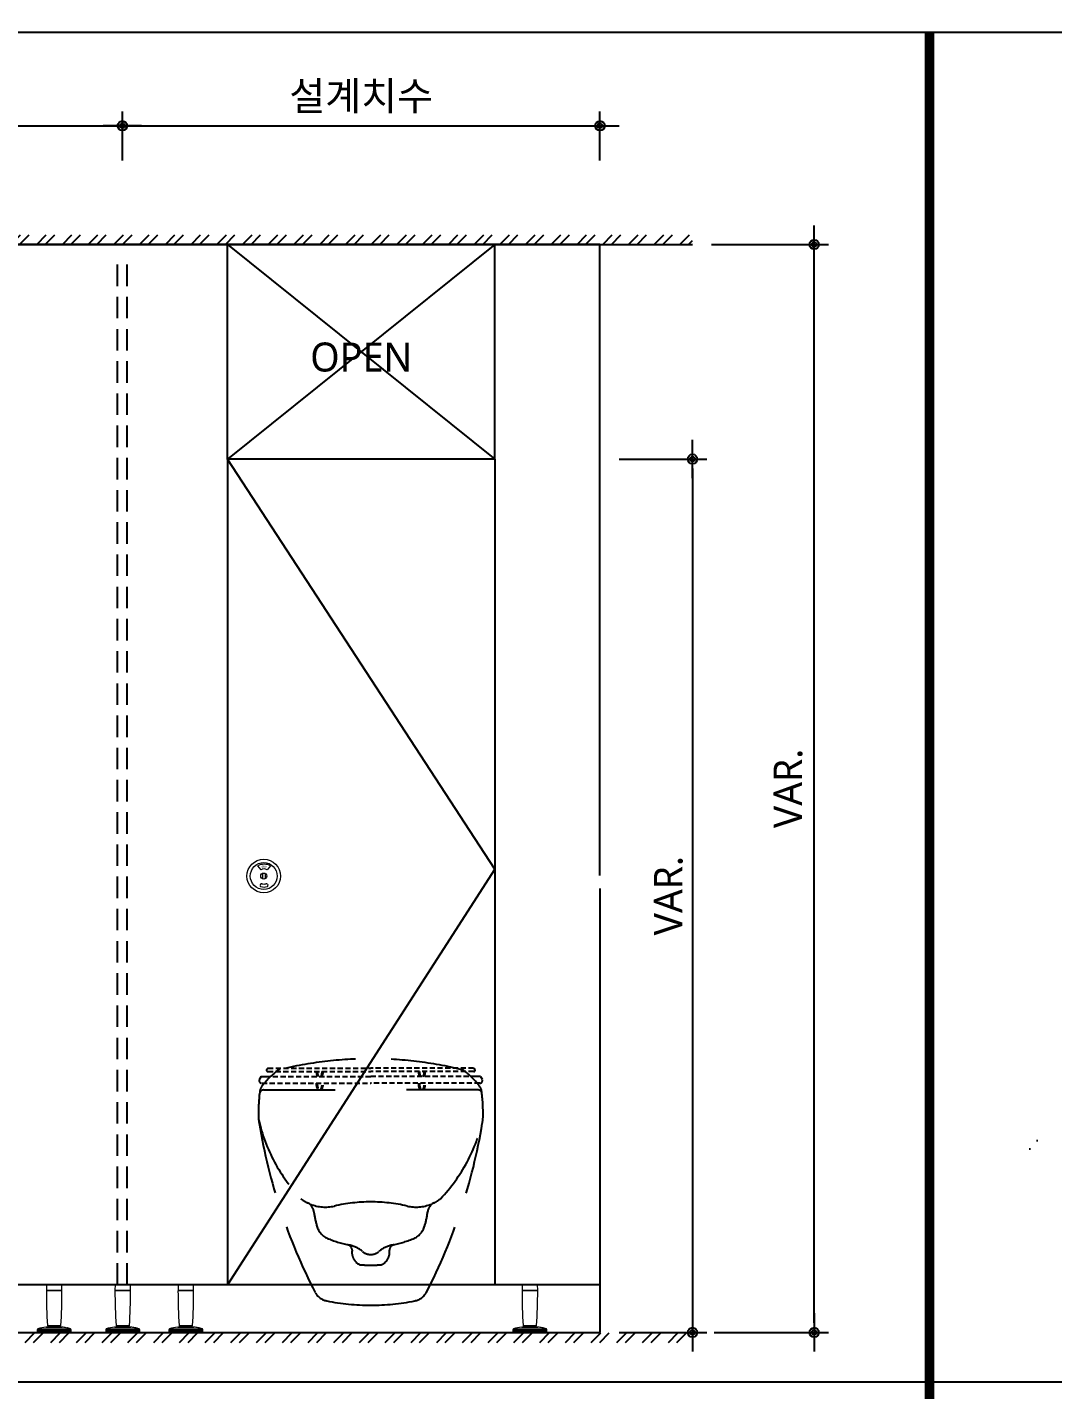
# Model space of a CAD drawing. Extents: x -256 to 8104, y -176 to 5714.
# Drawn here: x 3621 to 4694, y 4116 to 5543 of the extents above; entities that cross this region are included whole.
import ezdxf
from ezdxf.enums import TextEntityAlignment as Align

# ---------------------------------------------------------------- set-up
doc = ezdxf.new("R2010")
doc.units = 0
doc.header["$LTSCALE"] = 30
doc.linetypes.add('HIDDEN', pattern=[0.375, 0.25, -0.125])
doc.layers.get('0').update_dxf_attribs({"linetype": 'CONTINUOUS'})
doc.layers.get('DEFPOINTS').update_dxf_attribs({"linetype": 'CONTINUOUS'})
for name, color, linetype in [('DIM', 7, 'CONTINUOUS'), ('FIN', 5, 'CONTINUOUS'), ('HAT', 8, 'CONTINUOUS'), ('HID', 9, 'HIDDEN'), ('문자', 3, 'CONTINUOUS'), ('부자재', 4, 'CONTINUOUS'), ('잠금쇠(회전형)', 4, 'CONTINUOUS'), ('치수', 1, 'CONTINUOUS'), ('판넬', 2, 'CONTINUOUS'), ('해치', 8, 'CONTINUOUS')]:
    doc.layers.add(name, color=color, linetype=linetype)
doc.styles.add('HDW', font='gulim.ttc')
doc.styles.add('돋움', font='malgun.ttf')
doc.dimstyles.new('10', dxfattribs={"dimscale": 10, "dimtxt": 3, "dimasz": 1, "dimexe": 1.5, "dimexo": 2, "dimgap": 1, "dimtad": 1, "dimdec": 0, "dimlunit": 6, "dimtxsty": '돋움', "dimblk": 'DIMDOT', "dimcen": -1, "dimdle": 1.5, "dimclrt": 3, "dimazin": 3, "dimtfac": 1, "dimtdec": 0, "dimtix": 1, "dimtmove": 2, "dimatfit": 3, "dimldrblk": 'DIMDOT', "dimarcsym": 0})

# ---------------------------------------------------------------- blocks, each defined once
blk = doc.blocks.new('DIMDOT')
at = {"linetype": 'Continuous'}
blk.add_line((-2, 0), (2, 0), dxfattribs=at)
for radius in [0.5, 0.25]:
    blk.add_circle((0, 0), radius, dxfattribs=at)
blk = doc.blocks.new('*D558')
at = {"layer": 'DEFPOINTS', "color": 0}
for p in [(8446.5, 3876.5), (7946.5, 3820.2), (8446.5, 3820.2)]:
    blk.add_point(p, dxfattribs=at)
at = {"layer": 'DIM', "color": 0, "lineweight": -2, "ltscale": 10}
for p, q in [((7946.5, 3840.2), (7946.5, 3891.5)), ((8446.5, 3840.2), (8446.5, 3891.5)), ((7956.5, 3876.5), (8436.5, 3876.5))]:
    blk.add_line(p, q, dxfattribs=at)
at = {"layer": 'DIM', "color": 0, "lineweight": -2, "xscale": 10, "yscale": 10, "zscale": 10, "rotation": 180}
blk.add_blockref('DIMDOT', (7946.5, 3876.5), dxfattribs=at)
at = {"layer": 'DIM', "color": 0, "lineweight": -2, "xscale": 10, "yscale": 10, "zscale": 10}
blk.add_blockref('DIMDOT', (8446.5, 3876.5), dxfattribs=at)
at = {"layer": 'DIM', "color": 3, "insert": (8196.5, 3906.1), "char_height": 30, "attachment_point": 5, "style": '돋움'}
blk.add_mtext('설계치수', dxfattribs=at)
blk = doc.blocks.new('*D559')
at = {"layer": 'DEFPOINTS', "color": 0}
for p in [(8946.5, 3876.5), (8446.5, 3820.2), (8946.5, 3820.2)]:
    blk.add_point(p, dxfattribs=at)
at = {"layer": 'DIM', "color": 0, "lineweight": -2, "ltscale": 10}
for p, q in [((8446.5, 3840.2), (8446.5, 3891.5)), ((8946.5, 3840.2), (8946.5, 3891.5)), ((8456.5, 3876.5), (8936.5, 3876.5))]:
    blk.add_line(p, q, dxfattribs=at)
at = {"layer": 'DIM', "color": 0, "lineweight": -2, "xscale": 10, "yscale": 10, "zscale": 10, "rotation": 180}
blk.add_blockref('DIMDOT', (8446.5, 3876.5), dxfattribs=at)
at = {"layer": 'DIM', "color": 0, "lineweight": -2, "xscale": 10, "yscale": 10, "zscale": 10}
blk.add_blockref('DIMDOT', (8946.5, 3876.5), dxfattribs=at)
at = {"layer": 'DIM', "color": 3, "insert": (8696.5, 3906.1), "char_height": 30, "attachment_point": 5, "style": '돋움'}
blk.add_mtext('설계치수', dxfattribs=at)
blk = doc.blocks.new('*D560')
at = {"layer": 'DEFPOINTS', "color": 0}
for p in [(8946.5, 3527.3), (8946.5, 2612.3), (9043.4, 2612.3)]:
    blk.add_point(p, dxfattribs=at)
at = {"layer": 'DIM', "color": 0, "lineweight": -2, "ltscale": 10}
for p, q in [((8966.5, 3527.3), (9058.4, 3527.3)), ((9043.4, 3517.3), (9043.4, 2622.3)), ((8966.5, 2612.3), (9058.4, 2612.3))]:
    blk.add_line(p, q, dxfattribs=at)
at = {"layer": 'DIM', "color": 0, "lineweight": -2, "xscale": 10, "yscale": 10, "zscale": 10}
for p, rotation in [((9043.4, 3527.3), 90), ((9043.4, 2612.3), 270)]:
    blk.add_blockref('DIMDOT', p, dxfattribs=dict(at, rotation=rotation))
at = {"layer": 'DIM', "color": 3, "insert": (9018.2, 3069.8), "char_height": 30, "attachment_point": 5, "rotation": 90, "style": '돋움'}
blk.add_mtext('VAR.', dxfattribs=at)
blk = doc.blocks.new('A$C460A2A32')
at = {"color": 0}
for p, q in [((2.8, 20), (0.5, 16)), ((2.8, 20), (8.6, 20)), ((8.6, 20), (162.3, 20)), ((12.8, 32), (11.2, 30.4)), ((12.6, 27), (162.3, 27)), ((12.8, 32), (162.3, 32)), ((311.8, 32), (162.3, 32)), ((312, 27), (162.3, 27)), ((316, 20), (162.3, 20)), ((311.8, 32), (313.4, 30.4)), ((321.8, 20), (316, 20)), ((321.8, 20), (324.1, 16)), ((3.9, 10), (162.3, 10)), ((320.7, 10), (162.3, 10))]:
    blk.add_line(p, q, dxfattribs=at)
for centre, radius, start, end in [((12.6, 29), 2, 135, 270), ((108.9, 28.2), 26, 182.6717, 198.4118), ((107.4, 28.2), 23, 183.0205, 200.9186), ((68.6, 28.2), 23, 339.0814, 356.9795), ((67.1, 28.2), 26, 341.5882, 357.3283), ((257.5, 28.2), 26, 182.6717, 198.4118), ((256, 28.2), 23, 183.0205, 200.9186), ((217.2, 28.2), 23, 339.0814, 356.9795), ((215.7, 28.2), 26, 341.5882, 357.3283), ((312, 29), 2, 270, 45), ((3.9, 14), 4, 150.0107, 270), ((108.9, 10), 26, 180, 202.6199), ((107.4, 10), 23, 180, 205.7715), ((68.6, 10), 23, 334.2285, 0), ((67.1, 10), 26, 337.3801, 0), ((257.5, 10), 26, 180, 202.6199), ((256, 10), 23, 180, 205.7715), ((217.2, 10), 23, 334.2285, 0), ((215.7, 10), 26, 337.3801, 0), ((320.7, 14), 4, 270, 29.9893)]:
    blk.add_arc(centre, radius, start, end, dxfattribs=at)
blk = doc.blocks.new('*D577')
at = {"layer": 'DEFPOINTS', "color": 0}
for p in [(9043.4, 3752.1), (9170.8, 3752.1), (9045.9, 2612.3)]:
    blk.add_point(p, dxfattribs=at)
at = {"layer": 'DIM', "color": 0, "lineweight": -2, "ltscale": 10}
for p, q in [((9063.4, 3752.1), (9185.8, 3752.1)), ((9170.8, 2622.3), (9170.8, 3742.1)), ((9065.9, 2612.3), (9185.8, 2612.3))]:
    blk.add_line(p, q, dxfattribs=at)
at = {"layer": 'DIM', "color": 0, "lineweight": -2, "xscale": 10, "yscale": 10, "zscale": 10}
for p, rotation in [((9170.8, 3752.1), 90), ((9170.8, 2612.3), 270)]:
    blk.add_blockref('DIMDOT', p, dxfattribs=dict(at, rotation=rotation))
at = {"layer": 'DIM', "color": 3, "insert": (9143.5, 3182.2), "char_height": 30, "attachment_point": 5, "rotation": 90, "style": '돋움'}
blk.add_mtext('VAR.', dxfattribs=at)
blk = doc.blocks.new('EDGE_21', base_point=(4726.3, -1563.7))
at = {"layer": 'HAT'}
h = blk.add_hatch(dxfattribs=at)
h.set_pattern_fill('ANSI32', color=256, scale=2, style=0)
h.set_pattern_definition([(45, (-3889.562, -1880.92), (-13.470384, 13.470384), []), (45, (-3880.581, -1880.92), (-13.470384, 13.470384), [])])
h.paths.add_polyline_path([(7349.8, 3762.1), (9043.4, 3762.1), (9043.4, 3752.1), (7349.8, 3752.1)])
h = blk.add_hatch(dxfattribs=at)
h.set_pattern_fill('ANSI32', color=256, scale=2, style=0)
h.set_pattern_definition([(45, (-3889.562, -1698.94), (-13.470384, 13.470384), []), (45, (-3880.581, -1698.94), (-13.470384, 13.470384), [])])
h.paths.add_polyline_path([(7349.8, 2601.8), (9043.4, 2601.8), (9043.4, 2611.8), (7349.8, 2611.8)])
at = {"layer": '해치'}
h = blk.add_hatch(dxfattribs=at)
h.set_pattern_fill('AR-CONC', color=256, style=0)
h.set_pattern_definition([(50, (7965.83, 1337.06), (182.185, -15.939), [19.05, -209.55]), (355, (7965.83, 1337.06), (-35.243, 191.057), [15.24, -167.64]), (100.451, (7981.02, 1335.73), (146.943, 175.117), [16.19, -178.09]), (46.184, (7965.83, 1387.86), (271.079, -42.042), [28.575, -314.325]), (96.636, (7988.42, 1384.36), (237.404, 247.426), [24.285, -267.135]), (351.184, (7965.83, 1387.86), (237.405, 247.425), [22.86, -251.46]), (21, (7991.23, 1375.16), (151.615, -102.2655), [19.05, -209.55]), (326, (7991.23, 1375.16), (61.802, 184.188), [15.24, -167.64]), (71.4514, (8003.87, 1366.64), (213.416, 81.923), [16.19, -178.09]), (37.5, (7965.835, 1337.06), (3.0886, 84.555), [0, -165.608, 0, -170.18, 0, -168.275]), (7.5, (7965.835, 1337.06), (66.8197, 100.1806), [0, -97.028, 0, -161.798, 0, -64.135]), (327.5, (7909.19, 1337.06), (135.5906, -5.7287), [0, -63.5, 0, -198.12, 0, -262.89]), (317.5, (7883.79, 1337.06), (148.129, 25.4265), [0, -82.55, 0, -131.572, 0, -186.69])])
h.paths.add_polyline_path([(10445.4, 2770.8), (10445.4, 2873.8), (9395.2, 2873.8), (9395.2, 2770.8)])
at = {"color": 2}
blk.add_line((7349.8, 3752.1), (9043.4, 3752.1), dxfattribs=at)
for p, q in [((8946.5, 3090.9), (8946.5, 3752.1)), ((8946.5, 3077.2), (8946.5, 2612.3)), ((7446.5, 2612.3), (8946.5, 2612.3))]:
    blk.add_line(p, q)
at = {"color": 8}
blk.add_line((7245.1, 2560.5), (10592.9, 2560.5), dxfattribs=at)
at = {"color": 2}
for points in [[(4725.6, 3974.7), (11977.9, 3974.7), (11977.9, -1563.6), (4725.6, -1563.6)], [(4725.6, 3974.7), (11977.9, 3974.7), (11977.9, -1563.6), (4725.6, -1563.6)], [(4725.6, 3974.7), (12707.5, 3974.7), (12707.5, -1563.6), (4725.6, -1563.6)]]:
    blk.add_lwpolyline(points, close=True, dxfattribs=at)
at = {"color": 8, "const_width": 10}
blk.add_lwpolyline([(9291.5, 1205.6), (9291.5, 3974.7)], dxfattribs=at)
at = {"layer": 'FIN', "linetype": 'Continuous', "lineweight": 15}
for p, q in [((8366.9, 2656.4), (8383.2, 2656.4)), ((8383.2, 2655.9), (8366.9, 2655.9)), ((8438.7, 2656.4), (8455, 2656.4)), ((8455, 2655.9), (8438.7, 2655.9)), ((8504.8, 2656.4), (8521.1, 2656.4)), ((8521.1, 2655.9), (8504.8, 2655.9)), ((8881.3, 2655.9), (8864.9, 2655.9)), ((8865, 2656.4), (8881.3, 2656.4)), ((8392.9, 2615), (8357.2, 2615)), ((8392.9, 2613.7), (8357.2, 2613.7)), ((8357.2, 2613.7), (8392.9, 2613.7)), ((8357.8, 2616.2), (8392.3, 2616.2)), ((8358.7, 2612.2), (8358.7, 2612.3)), ((8358.7, 2612.2), (8358.7, 2612.3)), ((8359.9, 2612.2), (8359.9, 2612.3)), ((8359.9, 2612.2), (8359.9, 2612.3)), ((8383.6, 2617.7), (8366.5, 2617.7)), ((8366.7, 2617.7), (8383.4, 2617.7)), ((8368, 2619.4), (8382.1, 2619.4)), ((8377.1, 2612.2), (8377.1, 2612.3)), ((8377.7, 2612.2), (8377.7, 2612.3)), ((8378.5, 2612.2), (8378.5, 2612.3)), ((8378.5, 2612.2), (8378.5, 2612.3)), ((8378.5, 2612.2), (8378.5, 2612.3)), ((8378.6, 2612.2), (8378.6, 2612.3)), ((8378.8, 2612.2), (8378.8, 2612.3)), ((8378.9, 2612.2), (8378.9, 2612.3)), ((8379, 2612.2), (8379, 2612.3)), ((8379, 2612.2), (8379, 2612.3)), ((8379.1, 2612.2), (8379.1, 2612.3)), ((8379.2, 2612.2), (8379.2, 2612.3)), ((8379.5, 2612.2), (8379.5, 2612.3)), ((8379.5, 2612.2), (8379.5, 2612.3)), ((8379.6, 2612.2), (8379.6, 2612.3)), ((8379.6, 2612.2), (8379.6, 2612.3)), ((8379.7, 2612.2), (8379.7, 2612.3)), ((8389.9, 2612.2), (8389.9, 2612.3)), ((8390.1, 2612.2), (8390.1, 2612.3)), ((8390.6, 2612.2), (8390.6, 2612.3)), ((8391, 2612.2), (8391, 2612.3)), ((8391.2, 2612.2), (8391.2, 2612.3)), ((8464.7, 2615), (8429, 2615)), ((8464.7, 2613.7), (8429, 2613.7)), ((8429, 2613.7), (8464.7, 2613.7)), ((8429.6, 2616.2), (8464.1, 2616.2)), ((8430.5, 2612.2), (8430.5, 2612.3)), ((8430.5, 2612.2), (8430.5, 2612.3)), ((8431.7, 2612.2), (8431.7, 2612.3)), ((8431.7, 2612.2), (8431.7, 2612.3)), ((8455.4, 2617.7), (8438.3, 2617.7)), ((8438.5, 2617.7), (8455.2, 2617.7)), ((8439.8, 2619.4), (8453.9, 2619.4)), ((8448.9, 2612.2), (8448.9, 2612.3)), ((8449.5, 2612.2), (8449.5, 2612.3)), ((8450.3, 2612.2), (8450.3, 2612.3)), ((8450.3, 2612.2), (8450.3, 2612.3)), ((8450.3, 2612.2), (8450.3, 2612.3)), ((8450.4, 2612.2), (8450.4, 2612.3)), ((8450.6, 2612.2), (8450.6, 2612.3)), ((8450.7, 2612.2), (8450.7, 2612.3)), ((8450.8, 2612.2), (8450.8, 2612.3)), ((8450.8, 2612.2), (8450.8, 2612.3)), ((8450.9, 2612.2), (8450.9, 2612.3)), ((8451, 2612.2), (8451, 2612.3)), ((8451.3, 2612.2), (8451.3, 2612.3)), ((8451.3, 2612.2), (8451.3, 2612.3)), ((8451.3, 2612.2), (8451.3, 2612.3)), ((8451.4, 2612.2), (8451.4, 2612.3)), ((8451.5, 2612.2), (8451.5, 2612.3)), ((8461.7, 2612.2), (8461.7, 2612.3)), ((8461.9, 2612.2), (8461.9, 2612.3)), ((8462.4, 2612.2), (8462.4, 2612.3)), ((8462.8, 2612.2), (8462.8, 2612.3)), ((8463, 2612.2), (8463, 2612.3)), ((8530.8, 2615), (8495.1, 2615)), ((8530.8, 2613.7), (8495.1, 2613.7)), ((8495.1, 2613.7), (8530.8, 2613.7)), ((8495.7, 2616.2), (8530.2, 2616.2)), ((8496.6, 2612.2), (8496.6, 2612.3)), ((8496.6, 2612.2), (8496.6, 2612.3)), ((8497.8, 2612.2), (8497.8, 2612.3)), ((8497.8, 2612.2), (8497.8, 2612.3)), ((8521.5, 2617.7), (8504.4, 2617.7)), ((8504.6, 2617.7), (8521.2, 2617.7)), ((8505.9, 2619.4), (8520, 2619.4)), ((8515, 2612.2), (8515, 2612.3)), ((8515.6, 2612.2), (8515.6, 2612.3)), ((8516.4, 2612.2), (8516.4, 2612.3)), ((8516.4, 2612.2), (8516.4, 2612.3)), ((8516.4, 2612.2), (8516.4, 2612.3)), ((8516.5, 2612.2), (8516.5, 2612.3)), ((8516.7, 2612.2), (8516.7, 2612.3)), ((8516.8, 2612.2), (8516.8, 2612.3)), ((8516.9, 2612.2), (8516.9, 2612.3)), ((8516.9, 2612.2), (8516.9, 2612.3)), ((8517, 2612.2), (8517, 2612.3)), ((8517.1, 2612.2), (8517.1, 2612.3)), ((8517.4, 2612.2), (8517.4, 2612.3)), ((8517.4, 2612.2), (8517.4, 2612.3)), ((8517.4, 2612.2), (8517.4, 2612.3)), ((8517.5, 2612.2), (8517.5, 2612.3)), ((8517.6, 2612.2), (8517.6, 2612.3)), ((8527.8, 2612.2), (8527.8, 2612.3)), ((8528, 2612.2), (8528, 2612.3)), ((8528.5, 2612.2), (8528.5, 2612.3)), ((8528.9, 2612.2), (8528.9, 2612.3)), ((8529.1, 2612.2), (8529.1, 2612.3)), ((8890.9, 2615), (8855.3, 2615)), ((8890.9, 2613.7), (8855.3, 2613.7)), ((8855.3, 2613.7), (8890.9, 2613.7)), ((8855.9, 2616.2), (8890.4, 2616.2)), ((8856.8, 2612.2), (8856.8, 2612.3)), ((8856.8, 2612.2), (8856.8, 2612.3)), ((8858, 2612.2), (8858, 2612.3)), ((8858, 2612.2), (8858, 2612.3)), ((8881.7, 2617.7), (8864.6, 2617.7)), ((8864.8, 2617.7), (8881.4, 2617.7)), ((8866.1, 2619.4), (8880.2, 2619.4)), ((8875.2, 2612.2), (8875.2, 2612.3)), ((8875.8, 2612.2), (8875.8, 2612.3)), ((8876.6, 2612.2), (8876.6, 2612.3)), ((8876.6, 2612.2), (8876.6, 2612.3)), ((8876.6, 2612.2), (8876.6, 2612.3)), ((8876.7, 2612.2), (8876.7, 2612.3)), ((8876.9, 2612.2), (8876.9, 2612.3)), ((8877, 2612.2), (8877, 2612.3)), ((8877.1, 2612.2), (8877.1, 2612.3)), ((8877.1, 2612.2), (8877.1, 2612.3)), ((8877.1, 2612.2), (8877.1, 2612.3)), ((8877.3, 2612.2), (8877.3, 2612.3)), ((8877.5, 2612.2), (8877.5, 2612.3)), ((8877.5, 2612.2), (8877.5, 2612.3)), ((8877.6, 2612.2), (8877.6, 2612.3)), ((8877.7, 2612.2), (8877.7, 2612.3)), ((8877.7, 2612.2), (8877.7, 2612.3)), ((8888, 2612.2), (8888, 2612.3)), ((8888.2, 2612.2), (8888.2, 2612.3)), ((8888.6, 2612.2), (8888.6, 2612.3)), ((8889.1, 2612.2), (8889.1, 2612.3)), ((8889.3, 2612.2), (8889.3, 2612.3)), ((8359.9, 2612.2), (8358.7, 2612.2)), ((8358.7, 2612.2), (8358.7, 2612.2)), ((8359.9, 2612.2), (8359.9, 2612.2)), ((8377.7, 2612.2), (8377.1, 2612.2)), ((8378.8, 2612.2), (8378.6, 2612.2)), ((8378.9, 2612.2), (8378.8, 2612.2)), ((8379, 2612.2), (8378.9, 2612.2)), ((8379, 2612.2), (8379, 2612.2)), ((8379.1, 2612.2), (8379, 2612.2)), ((8379.6, 2612.2), (8379.5, 2612.2)), ((8379.6, 2612.2), (8379.6, 2612.2)), ((8379.7, 2612.2), (8379.6, 2612.2)), ((8431.7, 2612.2), (8430.5, 2612.2)), ((8430.5, 2612.2), (8430.5, 2612.2)), ((8431.7, 2612.2), (8431.7, 2612.2)), ((8449.5, 2612.2), (8448.9, 2612.2)), ((8450.6, 2612.2), (8450.4, 2612.2)), ((8450.7, 2612.2), (8450.6, 2612.2)), ((8450.8, 2612.2), (8450.7, 2612.2)), ((8450.8, 2612.2), (8450.8, 2612.2)), ((8450.9, 2612.2), (8450.8, 2612.2)), ((8451.4, 2612.2), (8451.3, 2612.2)), ((8451.3, 2612.2), (8451.3, 2612.2)), ((8451.5, 2612.2), (8451.4, 2612.2)), ((8497.8, 2612.2), (8496.6, 2612.2)), ((8496.6, 2612.2), (8496.6, 2612.2)), ((8497.8, 2612.2), (8497.8, 2612.2)), ((8515.6, 2612.2), (8515, 2612.2)), ((8516.7, 2612.2), (8516.5, 2612.2)), ((8516.8, 2612.2), (8516.7, 2612.2)), ((8516.9, 2612.2), (8516.8, 2612.2)), ((8516.9, 2612.2), (8516.9, 2612.2)), ((8516.9, 2612.2), (8516.9, 2612.2)), ((8517.5, 2612.2), (8517.4, 2612.2)), ((8517.4, 2612.2), (8517.4, 2612.2)), ((8517.6, 2612.2), (8517.5, 2612.2)), ((8858, 2612.2), (8856.8, 2612.2)), ((8856.8, 2612.2), (8856.8, 2612.2)), ((8858, 2612.2), (8858, 2612.2)), ((8875.8, 2612.2), (8875.2, 2612.2)), ((8876.9, 2612.2), (8876.7, 2612.2)), ((8877, 2612.2), (8876.9, 2612.2)), ((8877.1, 2612.2), (8877, 2612.2)), ((8877.1, 2612.2), (8877.1, 2612.2)), ((8877.1, 2612.2), (8877.1, 2612.2)), ((8877.7, 2612.2), (8877.6, 2612.2)), ((8877.6, 2612.2), (8877.6, 2612.2)), ((8877.7, 2612.2), (8877.7, 2612.2))]:
    blk.add_line(p, q, dxfattribs=at)
at = {"layer": 'FIN', "color": 4, "linetype": 'Continuous', "lineweight": 15}
for p, q in [((8367, 2662), (8367, 2662)), ((8367.1, 2662.3), (8383, 2662.3)), ((8367.2, 2656.2), (8382.9, 2656.2)), ((8383.2, 2656.4), (8383.1, 2662)), ((8438.8, 2662), (8438.8, 2662)), ((8438.9, 2662.3), (8454.8, 2662.3)), ((8439, 2656.2), (8454.7, 2656.2)), ((8455, 2656.4), (8454.9, 2662)), ((8504.9, 2662), (8504.9, 2662)), ((8505, 2662.3), (8520.9, 2662.3)), ((8505, 2656.2), (8520.8, 2656.2)), ((8521.1, 2656.4), (8521, 2662)), ((8865.1, 2662), (8865.1, 2662)), ((8865.2, 2662.3), (8881.1, 2662.3)), ((8865.2, 2656.2), (8881, 2656.2)), ((8881.3, 2656.4), (8881.2, 2662)), ((8357.8, 2616.2), (8357.2, 2615)), ((8357.2, 2615), (8357.2, 2613.7)), ((8357.2, 2613.7), (8357.2, 2612.3)), ((8357.2, 2612.3), (8392.9, 2612.3)), ((8368, 2619.4), (8368.6, 2618.8)), ((8381.5, 2618.8), (8368.6, 2618.8)), ((8369.5, 2618.5), (8368.9, 2617.8)), ((8381.2, 2617.8), (8368.9, 2617.8)), ((8369.5, 2618.8), (8369.5, 2618.5)), ((8369.5, 2618.5), (8380.6, 2618.5)), ((8380.6, 2618.5), (8380.6, 2618.8)), ((8381.2, 2617.8), (8380.6, 2618.5)), ((8381.5, 2618.8), (8382.1, 2619.4)), ((8392.9, 2615), (8392.3, 2616.2)), ((8392.9, 2613.7), (8392.9, 2615)), ((8392.9, 2612.3), (8392.9, 2613.7)), ((8429.6, 2616.2), (8429, 2615)), ((8429, 2615), (8429, 2613.7)), ((8429, 2613.7), (8429, 2612.3)), ((8429, 2612.3), (8464.7, 2612.3)), ((8439.8, 2619.4), (8440.4, 2618.8)), ((8453.3, 2618.8), (8440.4, 2618.8)), ((8441.3, 2618.5), (8440.7, 2617.8)), ((8453, 2617.8), (8440.7, 2617.8)), ((8441.3, 2618.8), (8441.3, 2618.5)), ((8441.3, 2618.5), (8452.4, 2618.5)), ((8452.4, 2618.5), (8452.4, 2618.8)), ((8453, 2617.8), (8452.4, 2618.5)), ((8453.3, 2618.8), (8453.9, 2619.4)), ((8464.7, 2615), (8464.1, 2616.2)), ((8464.7, 2613.7), (8464.7, 2615)), ((8464.7, 2612.3), (8464.7, 2613.7)), ((8495.7, 2616.2), (8495.1, 2615)), ((8495.1, 2615), (8495.1, 2613.7)), ((8495.1, 2613.7), (8495.1, 2612.3)), ((8495.1, 2612.3), (8530.8, 2612.3)), ((8505.9, 2619.4), (8506.5, 2618.8)), ((8519.4, 2618.8), (8506.5, 2618.8)), ((8507.4, 2618.5), (8506.8, 2617.8)), ((8519.1, 2617.8), (8506.8, 2617.8)), ((8507.4, 2618.8), (8507.4, 2618.5)), ((8507.4, 2618.5), (8518.5, 2618.5)), ((8518.5, 2618.5), (8518.5, 2618.8)), ((8519.1, 2617.8), (8518.5, 2618.5)), ((8519.4, 2618.8), (8520, 2619.4)), ((8530.8, 2615), (8530.2, 2616.2)), ((8530.8, 2613.7), (8530.8, 2615)), ((8530.8, 2612.3), (8530.8, 2613.7)), ((8855.9, 2616.2), (8855.3, 2615)), ((8855.3, 2615), (8855.3, 2613.7)), ((8855.3, 2613.7), (8855.3, 2612.3)), ((8855.3, 2612.3), (8890.9, 2612.3)), ((8866.1, 2619.4), (8866.7, 2618.8)), ((8879.6, 2618.8), (8866.7, 2618.8)), ((8867.6, 2618.5), (8867, 2617.8)), ((8879.3, 2617.8), (8867, 2617.8)), ((8867.6, 2618.8), (8867.6, 2618.5)), ((8867.6, 2618.5), (8878.7, 2618.5)), ((8878.7, 2618.5), (8878.7, 2618.8)), ((8879.3, 2617.8), (8878.7, 2618.5)), ((8879.6, 2618.8), (8880.2, 2619.4)), ((8890.9, 2615), (8890.4, 2616.2)), ((8890.9, 2613.7), (8890.9, 2615)), ((8890.9, 2612.3), (8890.9, 2613.7))]:
    blk.add_line(p, q, dxfattribs=at)
for points in [[(8367.1, 2662.3, 0.124037), (8367, 2662, -0.001096), (8367, 2662), (8366.9, 2656.4)], [(8438.9, 2662.3, 0.124037), (8438.8, 2662, -0.001096), (8438.8, 2662), (8438.7, 2656.4)], [(8505, 2662.3, 0.124037), (8504.9, 2662, -0.001096), (8504.9, 2662), (8504.8, 2656.4)], [(8865.2, 2662.3, 0.124037), (8865.1, 2662, -0.001096), (8865.1, 2662), (8865, 2656.4)]]:
    blk.add_lwpolyline(points, format="xyb", dxfattribs=at)
at = {"layer": 'FIN', "color": 4, "linetype": 'Continuous', "lineweight": 15, "flags": 128}
for points in [[(8383.1, 2662, 0.118135), (8383, 2662.3, 0.118135)], [(8454.9, 2662, 0.118135), (8454.8, 2662.3, 0.118135)], [(8521, 2662, 0.118135), (8520.9, 2662.3, 0.118135)], [(8881.2, 2662, 0.118135), (8881.1, 2662.3, 0.118135)]]:
    blk.add_lwpolyline(points, format="xyb", dxfattribs=at)
at = {"layer": 'FIN', "color": 4, "linetype": 'Continuous', "lineweight": 15}
for centre, radius, start, end in [((8367.2, 2656.4), 0.292, 179.2415, 270), ((8367.2, 2655.9), 0.292, 90, 179.3579), ((8945.6, 2655.6), 578.7, 179.9718, 183.5859), ((7829.1, 2654.8), 554.1, 356.3354, 0.1097), ((8382.9, 2656.4), 0.292, 270, 0.7585), ((8382.9, 2655.9), 0.292, 0.6421, 90), ((8439, 2656.4), 0.292, 179.2415, 270), ((8439, 2655.9), 0.292, 90, 179.3579), ((9017.4, 2655.6), 578.7, 179.9718, 183.5859), ((7900.9, 2654.8), 554.1, 356.3354, 0.1097), ((8454.7, 2656.4), 0.292, 270, 0.7585), ((8454.7, 2655.9), 0.292, 0.6421, 90), ((8505.1, 2656.4), 0.292, 179.2415, 270), ((8505, 2655.9), 0.292, 90, 179.3579), ((9083.4, 2655.6), 578.7, 179.9718, 183.5859), ((7967, 2654.8), 554.1, 356.3354, 0.1097), ((8520.8, 2656.4), 0.292, 270, 0.7585), ((8520.8, 2655.9), 0.292, 0.6421, 90), ((8865.2, 2655.9), 0.292, 90, 179.3579), ((8865.2, 2656.4), 0.292, 179.2415, 270), ((9443.6, 2655.6), 578.7, 179.9718, 183.5859), ((8327.2, 2654.8), 554.1, 356.3354, 0.1097), ((8881, 2656.4), 0.292, 270, 0.7585), ((8881, 2655.9), 0.292, 0.6421, 90), ((8369.5, 2574), 43.8, 93.8991, 105.5006), ((8369.5, 2584.5), 33.3, 91.0115, 94.7479), ((8366.8, 2617.5), 0.175, 94.7479, 116.6788), ((8380.6, 2584.5), 33.3, 85.2521, 88.9885), ((8383.3, 2617.5), 0.175, 63.3212, 85.2521), ((8380.6, 2574), 43.8, 80.5831, 86.1009), ((8380.6, 2574), 43.8, 74.4994, 78.127), ((8441.3, 2574), 43.8, 93.8991, 105.5006), ((8441.3, 2584.5), 33.3, 91.0115, 94.7479), ((8438.6, 2617.5), 0.175, 94.7479, 116.6788), ((8452.4, 2584.5), 33.3, 85.2521, 88.9885), ((8455.1, 2617.5), 0.175, 63.3212, 85.2521), ((8452.4, 2574), 43.8, 80.5831, 86.1009), ((8452.4, 2574), 43.8, 74.4994, 78.127), ((8507.4, 2574), 43.8, 93.8991, 105.5006), ((8507.4, 2584.5), 33.3, 91.0115, 94.7479), ((8504.6, 2617.5), 0.175, 94.7479, 116.6788), ((8518.5, 2584.5), 33.3, 85.2521, 88.9885), ((8521.2, 2617.5), 0.175, 63.3212, 85.2521), ((8518.5, 2574), 43.8, 80.5831, 86.1009), ((8518.5, 2574), 43.8, 74.4994, 78.127), ((8867.6, 2574), 43.8, 93.8991, 105.5006), ((8867.6, 2584.5), 33.3, 91.0115, 94.7479), ((8864.8, 2617.5), 0.175, 94.7479, 116.6788), ((8878.7, 2584.5), 33.3, 85.2521, 88.9885), ((8881.4, 2617.5), 0.175, 63.3212, 85.2521), ((8878.7, 2574), 43.8, 80.5831, 86.1009), ((8878.7, 2574), 43.8, 74.4994, 78.127)]:
    blk.add_arc(centre, radius, start, end, dxfattribs=at)
for points, knots in [([(8387.8, 2617.2), (8387.8, 2617.2), (8387.9, 2617.2), (8388, 2617.2), (8388.1, 2617.2), (8388.2, 2617.1), (8388.2, 2617.1), (8388.2, 2617.1)], [0, 0, 0, 0, 0.2159727, 0.4318558, 0.6498983, 0.8698049, 1, 1, 1, 1]), ([(8387.8, 2617.2), (8387.8, 2617.2), (8387.8, 2617.2), (8387.8, 2617.2), (8387.8, 2617.2), (8387.8, 2617.2)], [0, 0, 0, 0, 0.110152, 0.664814, 1, 1, 1, 1]), ([(8388.2, 2617.1), (8388.3, 2617.1), (8388.4, 2617.1), (8388.5, 2617), (8388.6, 2617)], [0, 0, 0, 0, 0.405872, 1, 1, 1, 1]), ([(8388.6, 2617.1), (8388.5, 2617.1), (8388.4, 2617.1), (8388.3, 2617.1), (8388.2, 2617.1)], [0, 0, 0, 0, 0.585266, 1, 1, 1, 1]), ([(8388.2, 2617.1), (8388.2, 2617.1), (8388.2, 2617.1), (8388.2, 2617.1), (8388.2, 2617.1)], [0, 0, 0, 0, 0.495973, 1, 1, 1, 1]), ([(8390, 2616.8), (8389.7, 2616.8), (8389.3, 2616.9), (8388.8, 2617), (8388.6, 2617.1)], [0, 0, 0, 0, 0.528575, 1, 1, 1, 1]), ([(8388.6, 2617), (8388.6, 2617), (8388.6, 2617), (8388.6, 2617), (8388.6, 2617)], [0, 0, 0, 0, 0.517301, 1, 1, 1, 1]), ([(8388.6, 2617), (8388.8, 2617), (8389.3, 2616.9), (8389.7, 2616.8), (8390, 2616.8)], [0, 0, 0, 0, 0.470682, 1, 1, 1, 1]), ([(8390, 2616.8), (8390, 2616.8), (8390, 2616.8), (8390, 2616.8), (8390, 2616.8)], [0, 0, 0, 0, 0.529757, 1, 1, 1, 1]), ([(8459.6, 2617.2), (8459.6, 2617.2), (8459.7, 2617.2), (8459.8, 2617.2), (8459.9, 2617.2), (8460, 2617.1), (8460, 2617.1), (8460, 2617.1)], [0, 0, 0, 0, 0.2159727, 0.4318558, 0.6498983, 0.8698049, 1, 1, 1, 1]), ([(8459.6, 2617.2), (8459.6, 2617.2), (8459.6, 2617.2), (8459.6, 2617.2), (8459.6, 2617.2), (8459.6, 2617.2)], [0, 0, 0, 0, 0.110152, 0.664814, 1, 1, 1, 1]), ([(8460, 2617.1), (8460.1, 2617.1), (8460.2, 2617.1), (8460.3, 2617), (8460.4, 2617)], [0, 0, 0, 0, 0.405872, 1, 1, 1, 1]), ([(8460.4, 2617.1), (8460.3, 2617.1), (8460.2, 2617.1), (8460.1, 2617.1), (8460, 2617.1)], [0, 0, 0, 0, 0.585266, 1, 1, 1, 1]), ([(8460, 2617.1), (8460, 2617.1), (8460, 2617.1), (8460, 2617.1), (8460, 2617.1)], [0, 0, 0, 0, 0.495973, 1, 1, 1, 1]), ([(8461.8, 2616.8), (8461.5, 2616.8), (8461, 2616.9), (8460.6, 2617), (8460.4, 2617.1)], [0, 0, 0, 0, 0.528575, 1, 1, 1, 1]), ([(8460.4, 2617), (8460.4, 2617), (8460.4, 2617), (8460.4, 2617), (8460.4, 2617)], [0, 0, 0, 0, 0.517301, 1, 1, 1, 1]), ([(8460.4, 2617), (8460.6, 2617), (8461, 2616.9), (8461.5, 2616.8), (8461.8, 2616.8)], [0, 0, 0, 0, 0.470682, 1, 1, 1, 1]), ([(8461.8, 2616.8), (8461.8, 2616.8), (8461.8, 2616.8), (8461.8, 2616.8), (8461.8, 2616.8)], [0, 0, 0, 0, 0.529757, 1, 1, 1, 1]), ([(8525.7, 2617.2), (8525.7, 2617.2), (8525.6, 2617.2), (8525.7, 2617.2), (8525.7, 2617.2), (8525.7, 2617.2)], [0, 0, 0, 0, 0.110152, 0.664814, 1, 1, 1, 1]), ([(8525.7, 2617.2), (8525.7, 2617.2), (8525.8, 2617.2), (8525.9, 2617.2), (8526, 2617.2), (8526, 2617.1), (8526.1, 2617.1), (8526.1, 2617.1)], [0, 0, 0, 0, 0.2159727, 0.4318558, 0.6498983, 0.8698049, 1, 1, 1, 1]), ([(8526.1, 2617.1), (8526.1, 2617.1), (8526.3, 2617.1), (8526.4, 2617), (8526.4, 2617)], [0, 0, 0, 0, 0.405872, 1, 1, 1, 1]), ([(8526.4, 2617.1), (8526.4, 2617.1), (8526.3, 2617.1), (8526.1, 2617.1), (8526.1, 2617.1)], [0, 0, 0, 0, 0.585266, 1, 1, 1, 1]), ([(8526.1, 2617.1), (8526.1, 2617.1), (8526.1, 2617.1), (8526.1, 2617.1), (8526.1, 2617.1)], [0, 0, 0, 0, 0.495973, 1, 1, 1, 1]), ([(8527.8, 2616.8), (8527.6, 2616.8), (8527.1, 2616.9), (8526.7, 2617), (8526.4, 2617.1)], [0, 0, 0, 0, 0.528575, 1, 1, 1, 1]), ([(8526.4, 2617), (8526.4, 2617), (8526.4, 2617), (8526.4, 2617), (8526.4, 2617)], [0, 0, 0, 0, 0.517301, 1, 1, 1, 1]), ([(8526.4, 2617), (8526.7, 2617), (8527.1, 2616.9), (8527.6, 2616.8), (8527.8, 2616.8)], [0, 0, 0, 0, 0.470682, 1, 1, 1, 1]), ([(8527.8, 2616.8), (8527.8, 2616.8), (8527.8, 2616.8), (8527.8, 2616.8), (8527.8, 2616.8)], [0, 0, 0, 0, 0.529757, 1, 1, 1, 1]), ([(8885.8, 2617.2), (8885.8, 2617.2), (8885.8, 2617.2), (8885.9, 2617.2), (8885.9, 2617.2), (8885.9, 2617.2)], [0, 0, 0, 0, 0.110152, 0.664814, 1, 1, 1, 1]), ([(8885.9, 2617.2), (8885.9, 2617.2), (8886, 2617.2), (8886, 2617.2), (8886.1, 2617.2), (8886.2, 2617.1), (8886.3, 2617.1), (8886.3, 2617.1)], [0, 0, 0, 0, 0.2159727, 0.4318558, 0.6498983, 0.8698049, 1, 1, 1, 1]), ([(8886.3, 2617.1), (8886.3, 2617.1), (8886.5, 2617.1), (8886.6, 2617), (8886.6, 2617)], [0, 0, 0, 0, 0.405872, 1, 1, 1, 1]), ([(8886.6, 2617.1), (8886.6, 2617.1), (8886.5, 2617.1), (8886.3, 2617.1), (8886.3, 2617.1)], [0, 0, 0, 0, 0.585266, 1, 1, 1, 1]), ([(8886.3, 2617.1), (8886.3, 2617.1), (8886.3, 2617.1), (8886.3, 2617.1), (8886.3, 2617.1)], [0, 0, 0, 0, 0.495973, 1, 1, 1, 1]), ([(8888, 2616.8), (8887.8, 2616.8), (8887.3, 2616.9), (8886.9, 2617), (8886.6, 2617.1)], [0, 0, 0, 0, 0.528575, 1, 1, 1, 1]), ([(8886.6, 2617), (8886.6, 2617), (8886.6, 2617), (8886.6, 2617), (8886.6, 2617)], [0, 0, 0, 0, 0.517301, 1, 1, 1, 1]), ([(8886.6, 2617), (8886.9, 2617), (8887.3, 2616.9), (8887.8, 2616.8), (8888, 2616.8)], [0, 0, 0, 0, 0.470682, 1, 1, 1, 1]), ([(8888, 2616.8), (8888, 2616.8), (8888, 2616.8), (8888, 2616.8), (8888, 2616.8)], [0, 0, 0, 0, 0.529757, 1, 1, 1, 1])]:
    blk.add_open_spline(points, degree=3, knots=knots, dxfattribs=at)
for points in [[(8387.8, 2617.2), (8387.8, 2617.2)], [(8388.2, 2617.1), (8388.6, 2617.1)], [(8388.6, 2617.1), (8388.6, 2617.1)], [(8459.6, 2617.2), (8459.6, 2617.2)], [(8460, 2617.1), (8460.4, 2617.1)], [(8460.4, 2617.1), (8460.4, 2617.1)], [(8525.7, 2617.2), (8525.7, 2617.2)], [(8526.1, 2617.1), (8526.5, 2617.1)], [(8526.4, 2617.1), (8526.5, 2617.1)], [(8885.9, 2617.2), (8885.9, 2617.2)], [(8886.3, 2617.1), (8886.7, 2617.1)], [(8886.6, 2617.1), (8886.7, 2617.1)]]:
    blk.add_open_spline(points, degree=1, dxfattribs=at)
at = {"layer": 'FIN', "linetype": 'Continuous', "lineweight": 15}
for points, knots in [([(8378.6, 2612.2), (8378.6, 2612.2), (8378.6, 2612.2), (8378.5, 2612.2), (8378.5, 2612.2)], [0, 0, 0, 0, 0.561741, 1, 1, 1, 1]), ([(8378.5, 2612.2), (8378.5, 2612.2), (8378.5, 2612.2), (8378.5, 2612.2), (8378.5, 2612.2)], [0, 0, 0, 0, 0.557964, 1, 1, 1, 1]), ([(8379.2, 2612.2), (8379.2, 2612.2), (8379.2, 2612.2), (8379.1, 2612.2), (8379.1, 2612.2)], [0, 0, 0, 0, 0.560188, 1, 1, 1, 1]), ([(8379.5, 2612.2), (8379.4, 2612.2), (8379.4, 2612.2), (8379.3, 2612.2), (8379.2, 2612.2)], [0, 0, 0, 0, 0.559958, 1, 1, 1, 1]), ([(8390.1, 2612.2), (8390.1, 2612.2), (8389.9, 2612.2), (8389.9, 2612.2), (8389.9, 2612.2)], [0, 0, 0, 0, 0.558554, 1, 1, 1, 1]), ([(8390.3, 2612.2), (8390.2, 2612.2), (8390.1, 2612.2), (8390.1, 2612.2), (8390, 2612.2)], [0, 0, 0, 0, 0.558511, 1, 1, 1, 1]), ([(8390.6, 2612.2), (8390.5, 2612.2), (8390.3, 2612.2), (8390.2, 2612.2), (8390.1, 2612.2)], [0, 0, 0, 0, 0.559859, 1, 1, 1, 1]), ([(8391, 2612.2), (8390.9, 2612.2), (8390.8, 2612.2), (8390.6, 2612.2), (8390.6, 2612.2)], [0, 0, 0, 0, 0.558977, 1, 1, 1, 1]), ([(8391.2, 2612.2), (8391.2, 2612.2), (8391.2, 2612.2), (8391.1, 2612.2), (8391, 2612.2)], [0, 0, 0, 0, 0.559094, 1, 1, 1, 1]), ([(8450.4, 2612.2), (8450.4, 2612.2), (8450.3, 2612.2), (8450.3, 2612.2), (8450.3, 2612.2)], [0, 0, 0, 0, 0.561741, 1, 1, 1, 1]), ([(8450.3, 2612.2), (8450.3, 2612.2), (8450.3, 2612.2), (8450.3, 2612.2), (8450.3, 2612.2)], [0, 0, 0, 0, 0.557964, 1, 1, 1, 1]), ([(8451, 2612.2), (8451, 2612.2), (8450.9, 2612.2), (8450.9, 2612.2), (8450.9, 2612.2)], [0, 0, 0, 0, 0.560188, 1, 1, 1, 1]), ([(8451.3, 2612.2), (8451.2, 2612.2), (8451.1, 2612.2), (8451.1, 2612.2), (8451, 2612.2)], [0, 0, 0, 0, 0.559958, 1, 1, 1, 1]), ([(8461.9, 2612.2), (8461.9, 2612.2), (8461.7, 2612.2), (8461.7, 2612.2), (8461.7, 2612.2)], [0, 0, 0, 0, 0.558554, 1, 1, 1, 1]), ([(8462.1, 2612.2), (8462, 2612.2), (8461.9, 2612.2), (8461.8, 2612.2), (8461.8, 2612.2)], [0, 0, 0, 0, 0.558511, 1, 1, 1, 1]), ([(8462.4, 2612.2), (8462.3, 2612.2), (8462.1, 2612.2), (8462, 2612.2), (8461.9, 2612.2)], [0, 0, 0, 0, 0.559859, 1, 1, 1, 1]), ([(8462.8, 2612.2), (8462.7, 2612.2), (8462.6, 2612.2), (8462.4, 2612.2), (8462.4, 2612.2)], [0, 0, 0, 0, 0.558977, 1, 1, 1, 1]), ([(8463, 2612.2), (8463, 2612.2), (8463, 2612.2), (8462.9, 2612.2), (8462.8, 2612.2)], [0, 0, 0, 0, 0.559094, 1, 1, 1, 1]), ([(8516.5, 2612.2), (8516.5, 2612.2), (8516.4, 2612.2), (8516.4, 2612.2), (8516.4, 2612.2)], [0, 0, 0, 0, 0.561741, 1, 1, 1, 1]), ([(8516.4, 2612.2), (8516.4, 2612.2), (8516.4, 2612.2), (8516.4, 2612.2), (8516.4, 2612.2)], [0, 0, 0, 0, 0.557964, 1, 1, 1, 1]), ([(8517.1, 2612.2), (8517.1, 2612.2), (8517, 2612.2), (8517, 2612.2), (8517, 2612.2)], [0, 0, 0, 0, 0.560188, 1, 1, 1, 1]), ([(8517.4, 2612.2), (8517.3, 2612.2), (8517.2, 2612.2), (8517.2, 2612.2), (8517.1, 2612.2)], [0, 0, 0, 0, 0.559958, 1, 1, 1, 1]), ([(8528, 2612.2), (8528, 2612.2), (8527.8, 2612.2), (8527.8, 2612.2), (8527.8, 2612.2)], [0, 0, 0, 0, 0.558554, 1, 1, 1, 1]), ([(8528.2, 2612.2), (8528.1, 2612.2), (8528, 2612.2), (8527.9, 2612.2), (8527.9, 2612.2)], [0, 0, 0, 0, 0.558511, 1, 1, 1, 1]), ([(8528.5, 2612.2), (8528.4, 2612.2), (8528.2, 2612.2), (8528.1, 2612.2), (8528, 2612.2)], [0, 0, 0, 0, 0.559859, 1, 1, 1, 1]), ([(8528.9, 2612.2), (8528.8, 2612.2), (8528.7, 2612.2), (8528.5, 2612.2), (8528.5, 2612.2)], [0, 0, 0, 0, 0.558977, 1, 1, 1, 1]), ([(8529.1, 2612.2), (8529.1, 2612.2), (8529.1, 2612.2), (8529, 2612.2), (8528.9, 2612.2)], [0, 0, 0, 0, 0.559094, 1, 1, 1, 1]), ([(8876.7, 2612.2), (8876.6, 2612.2), (8876.6, 2612.2), (8876.6, 2612.2), (8876.6, 2612.2)], [0, 0, 0, 0, 0.561741, 1, 1, 1, 1]), ([(8876.6, 2612.2), (8876.6, 2612.2), (8876.6, 2612.2), (8876.6, 2612.2), (8876.6, 2612.2)], [0, 0, 0, 0, 0.557964, 1, 1, 1, 1]), ([(8877.3, 2612.2), (8877.3, 2612.2), (8877.2, 2612.2), (8877.2, 2612.2), (8877.1, 2612.2)], [0, 0, 0, 0, 0.560188, 1, 1, 1, 1]), ([(8877.5, 2612.2), (8877.5, 2612.2), (8877.4, 2612.2), (8877.4, 2612.2), (8877.3, 2612.2)], [0, 0, 0, 0, 0.559958, 1, 1, 1, 1]), ([(8888.2, 2612.2), (8888.1, 2612.2), (8888, 2612.2), (8888, 2612.2), (8888, 2612.2)], [0, 0, 0, 0, 0.558554, 1, 1, 1, 1]), ([(8888.4, 2612.2), (8888.3, 2612.2), (8888.2, 2612.2), (8888.1, 2612.2), (8888.1, 2612.2)], [0, 0, 0, 0, 0.558511, 1, 1, 1, 1]), ([(8888.6, 2612.2), (8888.6, 2612.2), (8888.4, 2612.2), (8888.3, 2612.2), (8888.2, 2612.2)], [0, 0, 0, 0, 0.559859, 1, 1, 1, 1]), ([(8889.1, 2612.2), (8889, 2612.2), (8888.9, 2612.2), (8888.7, 2612.2), (8888.6, 2612.2)], [0, 0, 0, 0, 0.558977, 1, 1, 1, 1]), ([(8889.3, 2612.2), (8889.3, 2612.2), (8889.3, 2612.2), (8889.1, 2612.2), (8889.1, 2612.2)], [0, 0, 0, 0, 0.559094, 1, 1, 1, 1])]:
    blk.add_open_spline(points, degree=3, knots=knots, dxfattribs=at)
for points in [[(8378.6, 2612.2), (8378.6, 2612.2)], [(8450.4, 2612.2), (8450.3, 2612.2)], [(8516.5, 2612.2), (8516.4, 2612.2)], [(8876.6, 2612.2), (8876.6, 2612.2)]]:
    blk.add_open_spline(points, degree=1, dxfattribs=at)
at = {"layer": 'HID', "ltscale": 3}
for p, q in [((8441.5, 2662.3), (8441.5, 3741.1)), ((8451.5, 2662.3), (8451.5, 3741.1))]:
    blk.add_line(p, q, dxfattribs=at)
at = {"layer": 'HID', "ltscale": 10}
for p in [(8594.3, 2866.3), (8818.8, 2866.3)]:
    blk.add_line(p, (8706.5, 2866.3), dxfattribs=at)
for centre, radius, start, end in [((8706.5, 2495.9), 403.1, 76.2923, 103.7077), ((8664.2, 2815.6), 90, 128.0065, 143.1013), ((8612.4, 2881.8), 6, 103.9579, 128.0065), ((8800.6, 2881.8), 6, 51.9935, 76.0421), ((8748.9, 2815.6), 90, 36.8987, 51.9935), ((8599.4, 2864.2), 9, 143.1013, 172.4918), ((8813.7, 2864.2), 9, 7.5082, 36.8987), ((8768.9, 2841.9), 180, 172.4918, 181.055), ((8594.3, 2862.1), 4.2, 90, 173.3826), ((8818.8, 2862.1), 4.2, 6.6174, 90), ((8644.1, 2841.9), 180, 358.945, 7.5082), ((8630.9, 2839.3), 42, 181.055, 190.5892), ((8761.8, 2874.3), 177, 192.809, 223.5419), ((9183.9, 2929.5), 602.3, 189.3568, 207.2383), ((8229.1, 2929.5), 602.3, 332.7617, 350.6432), ((8651.3, 2874.3), 177, 316.4581, 347.191), ((8782.1, 2839.3), 42, 349.4108, 358.945), ((8659.1, 2785.6), 42, 232.3598, 243.5689), ((8635.1, 2737.3), 12, 6.9609, 63.5689), ((8659.1, 2785.6), 42, 248.0565, 282.8609), ((8706.5, 2578), 171, 90, 102.8609), ((8706.5, 2578), 171, 77.1391, 90), ((8753.9, 2785.6), 42, 257.1391, 291.9435), ((8778, 2737.3), 12, 116.4311, 173.0391), ((8753.9, 2785.6), 42, 296.4311, 307.6402), ((8737.4, 2749.7), 91.1, 186.9609, 196.5836), ((8675.7, 2749.7), 91.1, 343.4164, 353.0391), ((8670.2, 2729.7), 21, 196.5836, 247.6201), ((8742.8, 2729.7), 21, 292.3799, 343.4164), ((8706.5, 2817.9), 116.3, 247.6201, 258.9228), ((8681, 2698.3), 6, 0, 77.9673), ((8678.4, 2674.3), 30, 49.4621, 78.9228), ((8700.4, 2695.9), 13.6, 169.8446, 248.5821), ((8734.6, 2674.3), 30, 101.0772, 130.5379), ((8712.6, 2695.9), 13.6, 291.4179, 10.1554), ((8732, 2698.3), 6, 102.0327, 180), ((8706.5, 2817.9), 116.3, 281.0772, 292.3799), ((8706.5, 2707.2), 13.3, 229.4621, 270), ((8706.5, 2707.2), 13.3, 270, 310.5379), ((8706.5, 2853.8), 171, 266.2838, 270), ((8706.5, 2853.8), 171, 270, 273.7162), ((8663.9, 2663), 18, 210.6249, 258.7833), ((8706.5, 2877.8), 237, 258.7833, 270), ((8706.5, 2877.8), 237, 270, 281.2167), ((8749.1, 2663), 18, 281.2167, 329.3751)]:
    blk.add_arc(centre, radius, start, end, dxfattribs=at)
at = {"layer": '부자재', "color": 3}
blk.add_line((8946.5, 3752.1), (7446.5, 3752.1), dxfattribs=at)
blk.add_line((8946.5, 3752.1), (7446.5, 3752.1), dxfattribs=at)
at = {"layer": '잠금쇠(회전형)', "linetype": 'Continuous', "lineweight": 15}
for p, q in [((8588, 3101), (8591.6, 3097)), ((8601.6, 3101), (8598, 3097)), ((8593.1, 3093.3), (8593.1, 3087.5)), ((8595.8, 3093.2), (8595.8, 3087.5)), ((8591.2, 3081.8), (8590.8, 3080.7)), ((8598.4, 3081.8), (8598.8, 3080.7))]:
    blk.add_line(p, q, dxfattribs=at)
for radius in [17.6, 14.1, 3.21]:
    blk.add_circle((8594.5, 3090.4), radius, dxfattribs=at)
for centre, radius, start, end in [((8594.8, 3088.7), 14.1, 61.0478, 118.9522), ((8594.8, 3091), 6.81, 61.8696, 118.1304), ((8591.7, 3080.3), 0.98, 160.8571, 255.4685), ((8592.1, 3081.5), 0.98, 72.2332, 160.8571), ((8594.8, 3092.1), 13.2, 255.4685, 284.5315), ((8594.8, 3089.8), 7.75, 252.2332, 287.7668), ((8597.4, 3081.5), 0.98, 19.1429, 107.7668), ((8597.8, 3080.3), 0.98, 284.5315, 19.1429)]:
    blk.add_arc(centre, radius, start, end, dxfattribs=at)
at = {"layer": '치수'}
for p, q in [((8556.5, 3752.1), (8836.5, 3527.3)), ((8836.5, 3752.1), (8556.5, 3527.3)), ((8836.5, 3097.6), (8556.5, 3527.3)), ((8836.5, 3097.6), (8556.5, 2662.3))]:
    blk.add_line(p, q, dxfattribs=at)
at = {"layer": '판넬', "color": 3}
for p, q in [((8556.5, 3527.3), (8556.5, 3752.1)), ((8836.5, 3527.3), (8836.5, 3752.1)), ((8556.5, 2662.3), (8336.5, 2662.3)), ((8946.5, 2662.3), (8836.5, 2662.3))]:
    blk.add_line(p, q, dxfattribs=at)
at = {"layer": '판넬'}
for p, q in [((8836.5, 3527.3), (8556.5, 3527.3)), ((8556.5, 3527.3), (8556.5, 2662.3)), ((8836.5, 3527.3), (8836.5, 3514.9)), ((8836.5, 3514.9), (8836.5, 2705.4)), ((8836.5, 2705.4), (8836.5, 2662.3)), ((8836.5, 2662.3), (8556.5, 2662.3))]:
    blk.add_line(p, q, dxfattribs=at)
at = {"layer": '판넬', "color": 4}
blk.add_line((8556.5, 2662.3), (8456.5, 2662.3), dxfattribs=at)
at = {"layer": 'HID', "ltscale": 10, "xscale": 0.7200000000011642, "yscale": 0.7200000000011642, "zscale": 0.7200000000011642}
blk.add_blockref('A$C460A2A32', (8589.7, 2866.1), dxfattribs=at)
at = {"layer": '문자', "style": '돋움'}
blk.add_text('OPEN', height=30.34, dxfattribs=at).set_placement((8696.5, 3634.2), align=Align.MIDDLE)
at = {"layer": '잠금쇠(회전형)', "linetype": 'Continuous', "lineweight": 15, "style": 'HDW', "width": 0.659278}
blk.add_text('사용중', height=2.3, dxfattribs=at).set_placement((8591.6, 3098.9), (8597.8, 3098.9), align=Align.FIT)
at = {"layer": 'DIM', "ltscale": 10}
for base, p1, p2, picture, middle in [((8446.5, 3876.5), (7946.5, 3820.2), (8446.5, 3820.2), '*D558', (8196.5, 3906.1)), ((8946.5, 3876.5), (8446.5, 3820.2), (8946.5, 3820.2), '*D559', (8696.5, 3906.1))]:
    dim = blk.add_linear_dim(base=base, p1=p1, p2=p2, text='설계치수', dimstyle='10', override={"dimtxsty": '돋움'}, dxfattribs=at)
    dim.commit()
    dim.dimension.update_dxf_attribs({"geometry": picture, "text_midpoint": middle})
dim = blk.add_linear_dim(base=(9170.8, 3752.1), p1=(9045.9, 2612.3), p2=(9043.4, 3752.1), angle=90, text='VAR.', dimstyle='10', dxfattribs=at)
dim.commit()
dim.dimension.update_dxf_attribs({"geometry": '*D577', "text_midpoint": (9143.5, 3182.2), "dimtype": 160})
dim = blk.add_linear_dim(base=(9043.4, 2612.3), p1=(8946.5, 3527.3), p2=(8946.5, 2612.3), angle=90, text='VAR.', dimstyle='10', override={"dimtxt": 3, "dimtxsty": '돋움'}, dxfattribs=at)
dim.commit()
dim.dimension.update_dxf_attribs({"geometry": '*D560', "text_midpoint": (9018.2, 3069.8)})

msp = doc.modelspace()

# ---------------------------------------------------------------- block references
msp.add_blockref('EDGE_21', (0, 0))

doc.saveas('drawing.dxf')
